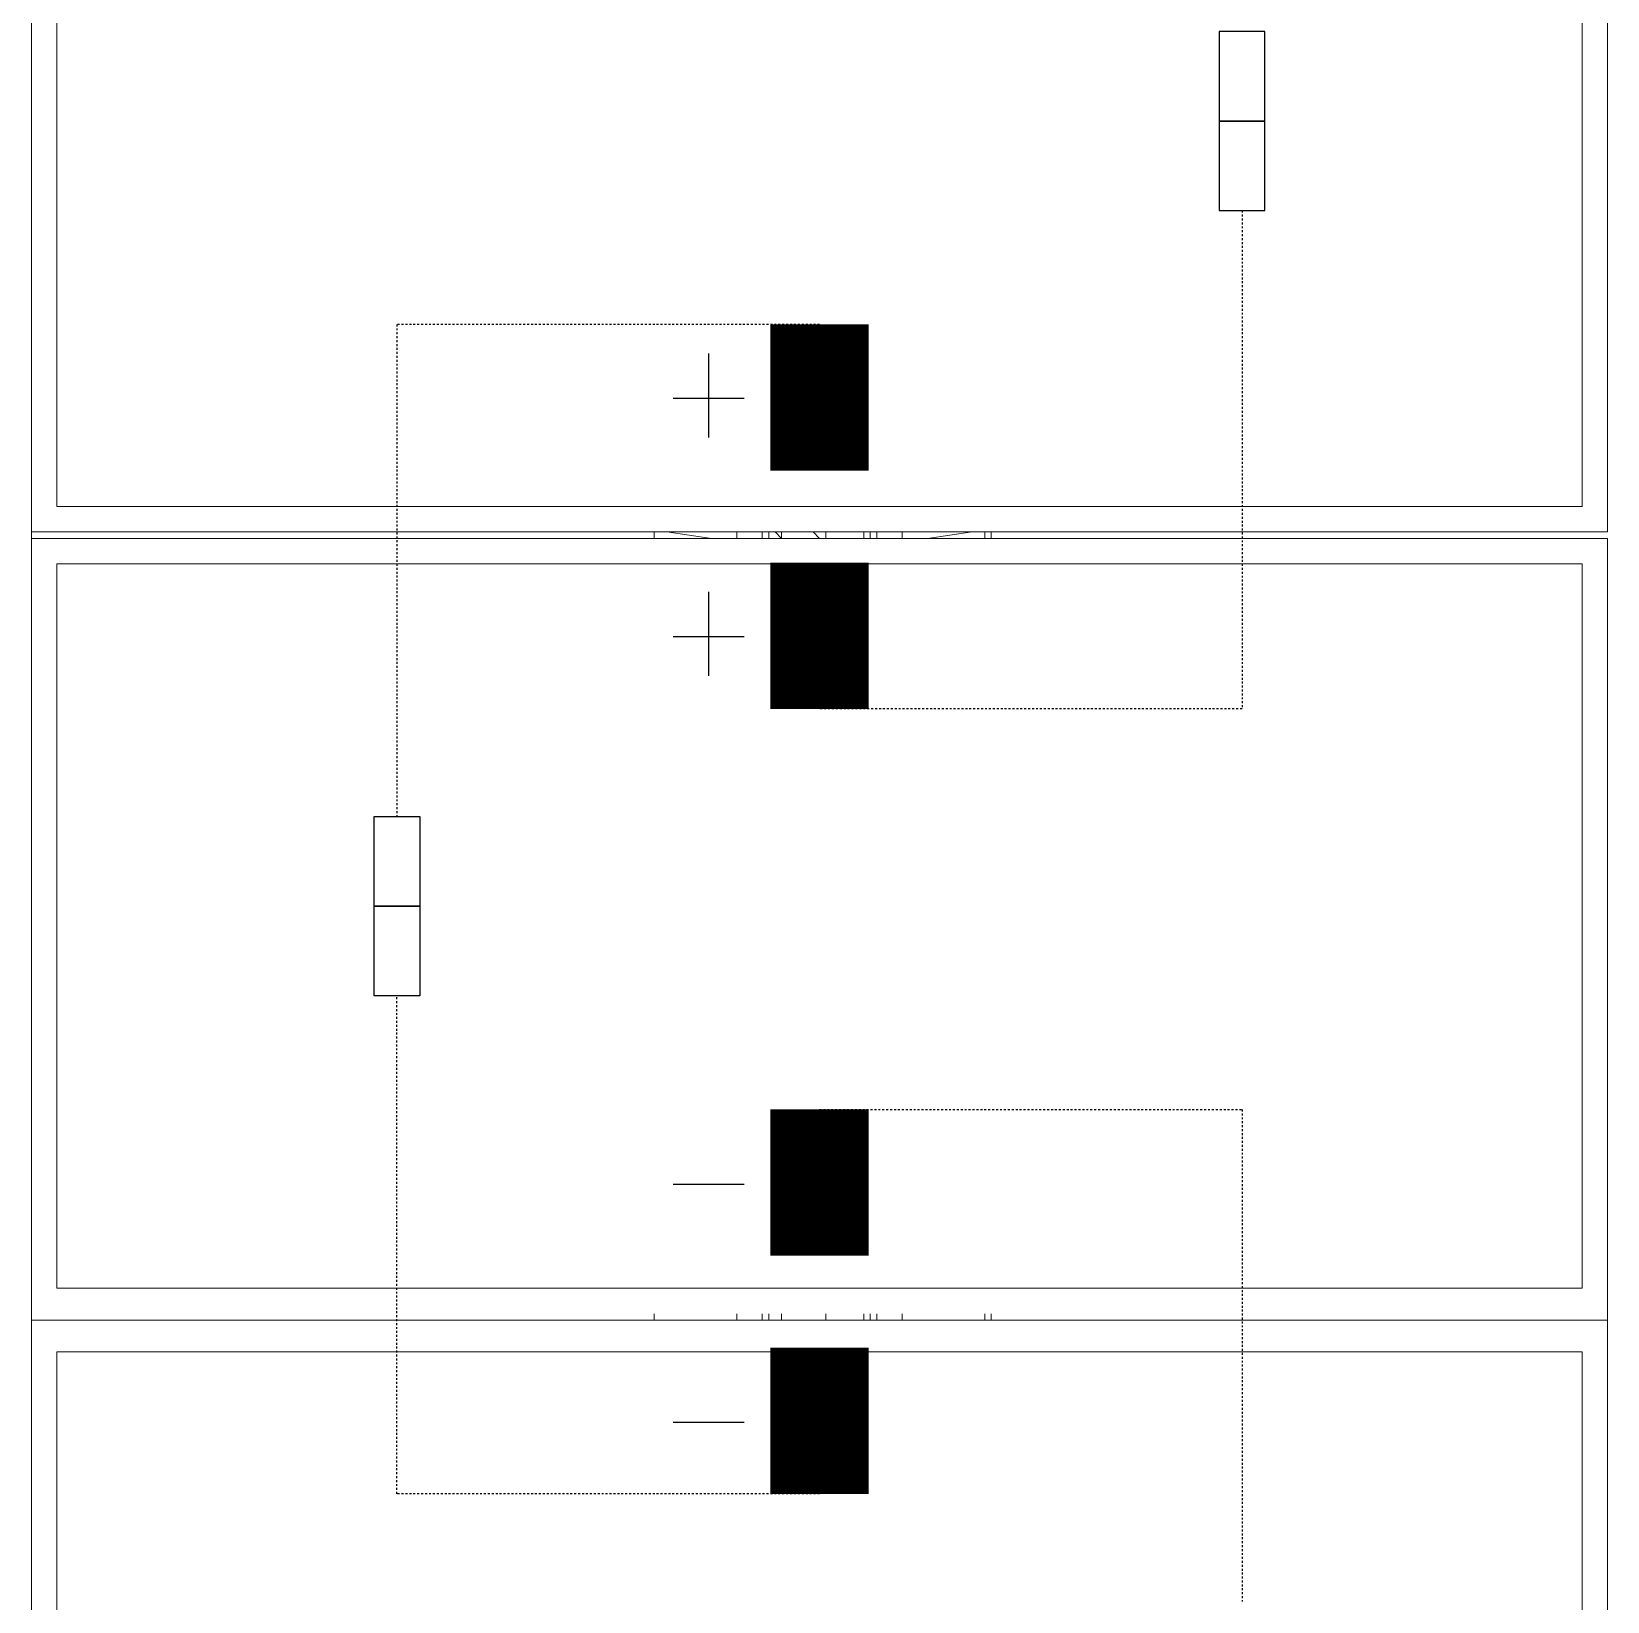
# Model space of a CAD drawing. Header units: feet. Extents: x -13743 to 68376, y -48 to 67763.
# Drawn here: x 4375 to 4455.3, y 64417 to 64497 of the extents above; entities that cross this region are included whole.
import ezdxf

# ---------------------------------------------------------------- set-up
doc = ezdxf.new("R2010")
doc.units = ezdxf.units.FT
doc.header["$MEASUREMENT"] = 0
doc.linetypes.add('HIDDEN', pattern=[0.375, 0.25, -0.125])
for name, color, linetype in [('E-HARN-COMP', 8, 'Continuous'), ('E-TRNK-CABL-NEG', 6, 'HIDDEN'), ('E-TRUNK-CABLE-POS', 6, 'HIDDEN'), ('Polarity-Text', 7, 'Continuous')]:
    doc.layers.add(name, color=color, linetype=linetype)

# ---------------------------------------------------------------- blocks, each defined once
blk = doc.blocks.new('A$C47dfd34d')
at = {"lineweight": 5}
for points in [[(4.0715, 0.41332), (2.21824, 0.41332)], [(3.2482, 0.23499), (3.2482, 0.24666), (3.2482, 0.24332)], [(3.45319, 0.23499), (3.45486, 0.24666), (3.45486, 0.24332)], [(3.2482, 0.22832), (3.24987, 0.22832)], [(3.45319, 0.22832), (3.45486, 0.22832)], [(3.2482, 0.22166), (3.24987, 0.22166)], [(3.2482, 0.21999), (3.24987, 0.21999)], [(3.45486, 0.22166), (3.45319, 0.22166)], [(3.45319, 0.21999), (3.45486, 0.21999)], [(3.2482, 0.21832), (3.2482, 0.21666), (3.24987, 0.21666)], [(3.45486, 0.21666), (3.45319, 0.21666), (3.45486, 0.21832)], [(3.2482, 0.20666), (3.2482, 0.20832)], [(3.45319, 0.20666), (3.45486, 0.20832)], [(3.2482, 0.20499), (3.24987, 0.20499)], [(3.45486, 0.20499), (3.45319, 0.20499)], [(3.2482, 0.19499), (3.24987, 0.19499)], [(3.45319, 0.19499), (3.45486, 0.19499)], [(3.2482, 0.19333), (3.24987, 0.19333)], [(3.2482, 0.19166), (3.24987, 0.19166)], [(3.45486, 0.19333), (3.45319, 0.19333)], [(3.45319, 0.19166), (3.45486, 0.19166)], [(3.2482, 0.18499), (3.24987, 0.18499)], [(3.45486, 0.18499), (3.45319, 0.18499)], [(3.2482, 0.16999), (3.2482, 0.16666), (3.2482, 0.17833)], [(3.45486, 0.16999), (3.45486, 0.16666), (3.45319, 0.17833)], [(3.2482, 0.16666), (3.2482, 0.16666)], [(3.45486, 0.16666), (3.45486, 0.16666)], [(3.2482, 0.16333), (3.24987, 0.16333)], [(3.2482, 0.16166), (3.24987, 0.16166)], [(3.45319, 0.16333), (3.45486, 0.16333)], [(3.45319, 0.16166), (3.45486, 0.16166)]]:
    blk.add_lwpolyline(points, dxfattribs=at)
for points in [[(3.04321, 0.41332), (3.2482, 0.41332), (3.2482, 0), (3.04321, 0)], [(3.2482, 0), (3.45319, 0), (3.45319, 0.41332), (3.2482, 0.41332)], [(3.45486, 0.41332), (3.45486, 0), (3.65985, 0), (3.65985, 0.41332)], [(3.04988, 0.40665), (3.04988, 0.00667), (3.23987, 0.00667), (3.23987, 0.40665)], [(3.25653, 0.00667), (3.44653, 0.00667), (3.44653, 0.40665), (3.25653, 0.40665)], [(3.65318, 0.40665), (3.65318, 0.00667), (3.46153, 0.00667), (3.46153, 0.40665)], [(3.24987, 0.24999), (3.2482, 0.24999)], [(3.45486, 0.24999), (3.45319, 0.24999)]]:
    blk.add_lwpolyline(points, close=True, dxfattribs=at)

msp = doc.modelspace()

# ---------------------------------------------------------------- linework, layer by layer
at = {"layer": 'E-HARN-COMP'}
for points in [[(4437.829, 64496.963), (4435.504, 64496.963), (4435.504, 64492.399), (4437.829, 64492.399)], [(4437.829, 64492.399), (4435.504, 64492.399), (4435.504, 64487.835), (4437.829, 64487.835)], [(4392.433, 64456.959), (4394.758, 64456.959), (4394.758, 64452.395), (4392.433, 64452.395)], [(4392.433, 64452.395), (4394.758, 64452.395), (4394.758, 64447.832), (4392.433, 64447.832)]]:
    msp.add_lwpolyline(points, close=True, dxfattribs=at)
at = {"layer": 'E-HARN-COMP', "const_width": 5}
for points in [[(4415.131, 64482.037), (4415.131, 64474.582)], [(4415.131, 64462.439), (4415.131, 64469.894)], [(4415.131, 64442.033), (4415.131, 64434.578)], [(4415.131, 64422.443), (4415.131, 64429.898)]]:
    msp.add_lwpolyline(points, dxfattribs=at)
at = {"layer": 'E-TRNK-CABL-NEG', "ltscale": 0.1}
for points in [[(4415.131, 64422.449), (4393.596, 64422.449), (4393.596, 64447.837)], [(4415.131, 64442.033), (4436.666, 64442.033), (4436.666, 64416.963)]]:
    msp.add_lwpolyline(points, dxfattribs=at)
at = {"layer": 'E-TRUNK-CABLE-POS', "ltscale": 0.1}
for points in [[(4436.666, 64487.835), (4436.666, 64462.445), (4415.131, 64462.445)], [(4415.131, 64482.037), (4393.596, 64482.037), (4393.596, 64456.965)]]:
    msp.add_lwpolyline(points, dxfattribs=at)
at = {"layer": 'Polarity-Text'}
for p, q in [((4409.476, 64480.548), (4409.476, 64476.274)), ((4407.666, 64478.272), (4411.286, 64478.272)), ((4409.476, 64468.406), (4409.476, 64464.131)), ((4407.666, 64466.13), (4411.286, 64466.13)), ((4407.666, 64438.229), (4411.286, 64438.229)), ((4407.666, 64426.093), (4411.286, 64426.093))]:
    msp.add_line(p, q, dxfattribs=at)

# ---------------------------------------------------------------- block references
at = {"xscale": 194.318304, "yscale": 194.318304, "zscale": 194.318304, "rotation": 90}
msp.add_blockref('A$C47dfd34d', (4455.289, 63800.118), dxfattribs=at)

doc.saveas('drawing.dxf')
